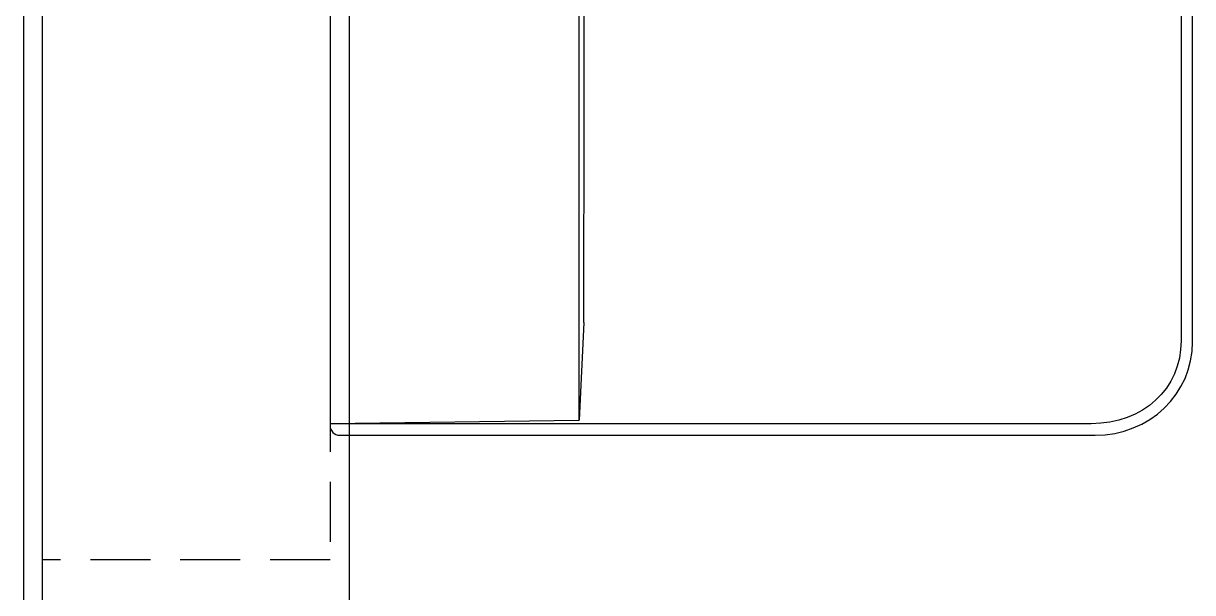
# Model space of a CAD drawing. Header units: millimetres. Extents: x -33000 to 294000, y 0 to 42408.
# Drawn here: x 19150 to 19760, y 17437 to 17734 of the extents above; entities that cross this region are included whole.
import ezdxf

# ---------------------------------------------------------------- set-up
doc = ezdxf.new("R2010")
doc.units = ezdxf.units.MM
doc.header["$LTSCALE"] = 50
doc.linetypes.add('( Hidden )', pattern=[0.375, 0.25, -0.125])
doc.layers.add('arch', color=8, linetype='Continuous')

msp = doc.modelspace()

# ---------------------------------------------------------------- linework, layer by layer
at = {"layer": 'arch'}
for p, q in [((19149.58, 18114.53), (19149.58, 16744.53)), ((19159.58, 16754.53), (19159.58, 18104.53)), ((19319.58, 18104.53), (19319.58, 16754.53))]:
    msp.add_line(p, q, dxfattribs=at)
at = {"layer": 'arch', "linetype": '( Hidden )', "ltscale": 2.5}
for p, q in [((19309.58, 18104.53), (19309.58, 17454.53)), ((19309.58, 17454.53), (19159.58, 17454.53))]:
    msp.add_line(p, q, dxfattribs=at)
at = {"layer": 'arch', "linetype": 'Continuous'}
for p, q in [((19309.58, 18033.34), (19309.58, 17525.71)), ((19439.58, 17527.36), (19439.58, 18031.69)), ((19753.58, 17990.3), (19753.58, 17568.75)), ((19759.58, 17568.18), (19759.58, 17990.87)), ((19442.03, 17578.37), (19439.58, 17527.36)), ((19309.58, 17525.71), (19439.58, 17527.36)), ((19309.58, 17525.71), (19309.58, 17525.53)), ((19706.68, 17525.53), (19309.58, 17525.53)), ((19314.58, 17519.53), (19708.71, 17519.53))]:
    msp.add_line(p, q, dxfattribs=at)
msp.add_arc((19314.58, 17524.53), 5, 180, 270, dxfattribs=at)
for centre, major_axis, ratio, start_param, end_param in [((19354.98, 17779.53), (0, -4991.95), 0.017452, 1.530489, 1.611104), ((19707.01, 17569.8), (-50.27, 16.26), 0.94634, 1.900165, 3.438655)]:
    msp.add_ellipse(centre, major_axis=major_axis, ratio=ratio, start_param=start_param, end_param=end_param, dxfattribs=at)
at = {"layer": 'arch', "linetype": 'Continuous', "extrusion": (0, 0, -1)}
msp.add_ellipse((19697, 17577.67), major_axis=(-50.18, 31.64), ratio=0.825965, start_param=2.661522, end_param=4.060464, dxfattribs=at)
at = {"layer": 'arch', "linetype": 'Continuous'}
msp.add_open_spline([(19309.58, 17525.53), (19309.58, 17524.53)], degree=1, dxfattribs=at)

doc.saveas('drawing.dxf')
